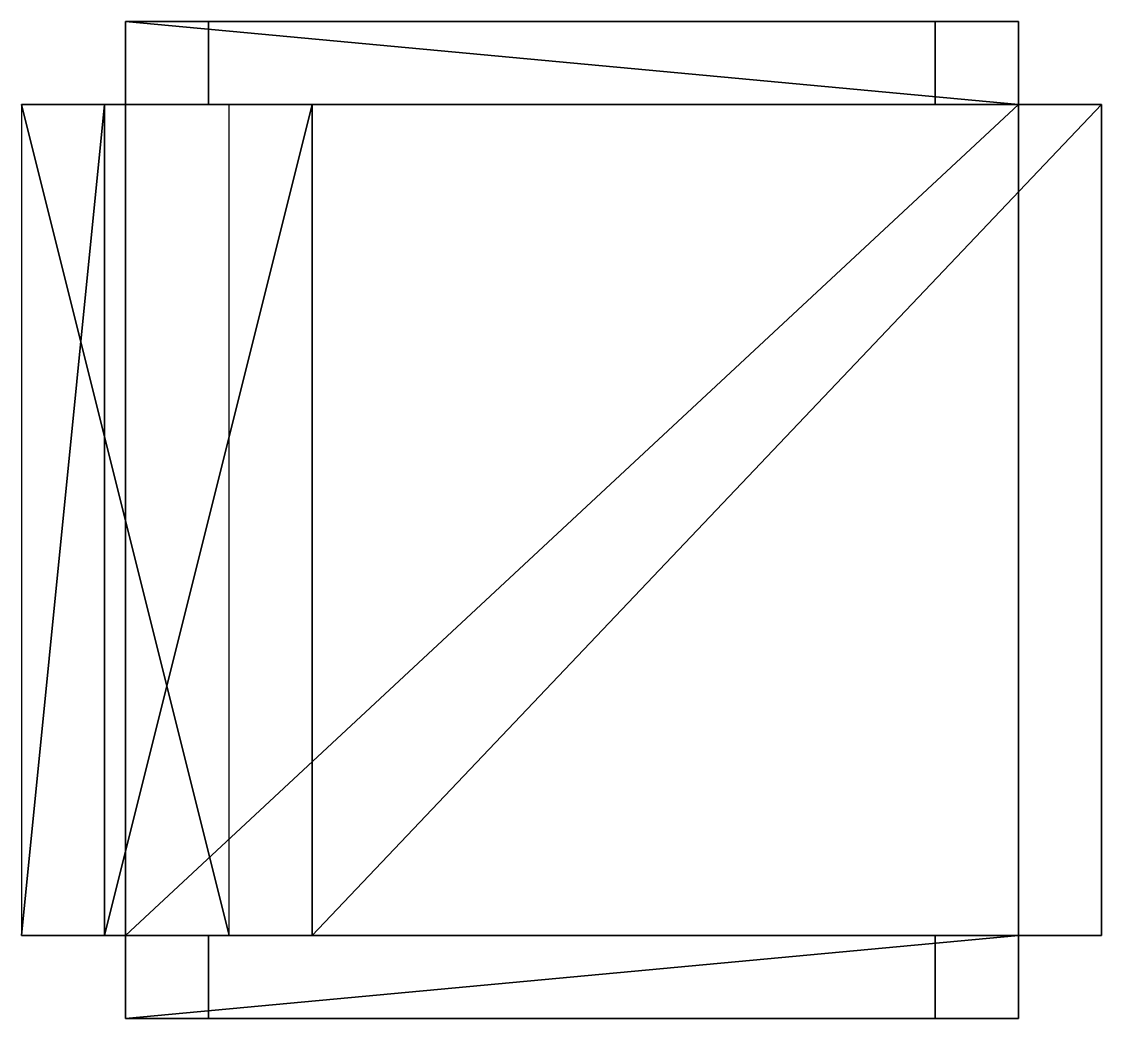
# Model space of a CAD drawing. Extents: x -0.61 to 0.051, y -0.305 to 0.305.
import ezdxf

# ---------------------------------------------------------------- set-up
doc = ezdxf.new("R2010")
doc.units = 0
doc.header["$LTSCALE"] = 2
doc.layers.get('0').update_dxf_attribs({"linetype": 'CONTINUOUS'})

msp = doc.modelspace()

# ---------------------------------------------------------------- meshes
at = {"color": 33, "linetype": 'BYBLOCK'}
mesh = msp.add_polyface(dxfattribs=at)
corners = [(-0.5461, -0.254, 0.3429), (0, -0.254, 0.3429), (0, 0.254, 0.3429), (-0.5461, 0.254, 0.3429), (0, -0.3048, 0.5969), (0, -0.254, 0.5969), (-0.5461, -0.3048, 0.5969), (-0.5461, -0.254, 0.5969), (0, 0.254, 0.5969), (0, 0.3048, 0.5969), (-0.5461, 0.3048, 0.5969), (-0.5461, 0.254, 0.5969)]
mesh.append_faces([[corners[k] for k in face] for face in [(4, 5, 6), (7, 6, 5)]], dxfattribs={"vtx1": -1, "color": 33})
mesh.append_faces([[corners[k] for k in face] for face in [(0, 1, 2), (2, 3, 0), (8, 9, 10), (10, 11, 8)]], dxfattribs={"vtx2": -1, "color": 33})
mesh = msp.add_polyface(dxfattribs=at)
corners = [(0, -0.254, 0.3429), (0, -0.254, 0.2921), (0, 0.254, 0.3429), (0, 0.254, 0.2921), (0, 0.3048, 0.5969), (0, 0.254, 0.5969), (0, 0.3048), (0, 0.254), (-0.5461, 0.3048, 0.5969), (-0.5461, 0.254, 0.5969), (-0.5461, 0.3048), (-0.5461, 0.254), (-0.5461, -0.254, 0.3429), (-0.5461, -0.254, 0.2921), (-0.5461, 0.254, 0.3429), (-0.5461, 0.254, 0.2921), (-0.5461, -0.254, 0.5969), (-0.5461, -0.3048, 0.5969), (-0.5461, -0.254), (-0.5461, -0.3048), (0, -0.254, 0.5969), (0, -0.3048, 0.5969), (0, -0.254), (0, -0.3048), (-0.0508, 0.3048, 0.5461), (-0.0508, 0.254, 0.5461), (-0.0508, 0.3048), (-0.0508, 0.254), (-0.4953, 0.254, 0.5461), (-0.4953, 0.254), (-0.4953, 0.3048, 0.5461), (-0.4953, 0.3048), (-0.0508, -0.254, 0.5461), (-0.0508, -0.3048, 0.5461), (-0.0508, -0.254), (-0.0508, -0.3048), (-0.4953, -0.3048, 0.5461), (-0.4953, -0.3048), (-0.4953, -0.254, 0.5461), (-0.4953, -0.254)]
mesh.append_faces([[corners[k] for k in face] for face in [(0, 1, 2), (3, 2, 1), (4, 5, 6), (7, 6, 5), (8, 9, 10), (11, 10, 9), (12, 13, 14), (15, 14, 13), (16, 17, 18), (19, 18, 17), (20, 21, 22), (23, 22, 21), (24, 25, 26), (27, 26, 25), (28, 29, 30), (31, 30, 29), (32, 33, 34), (35, 34, 33), (36, 37, 38), (39, 38, 37)]], dxfattribs={"vtx1": -1, "color": 33})
mesh = msp.add_polyface(dxfattribs=at)
corners = [(0, 0.3048, 0.5969), (0, 0.3048), (-0.0508, 0.3048, 0.5461), (-0.0508, 0.3048), (-0.5461, 0.3048, 0.5969), (-0.4953, 0.3048, 0.5461), (-0.5461, 0.3048), (-0.4953, 0.3048), (-0.5461, 0.254, 0.5969), (-0.4953, 0.254, 0.5461), (-0.5461, 0.254), (-0.4953, 0.254), (0, 0.254, 0.5969), (-0.0508, 0.254, 0.5461), (0, 0.254), (-0.0508, 0.254), (0, -0.3048, 0.5969), (0, -0.3048), (-0.0508, -0.3048, 0.5461), (-0.0508, -0.3048), (-0.5461, -0.3048, 0.5969), (-0.4953, -0.3048, 0.5461), (-0.5461, -0.3048), (-0.4953, -0.3048), (-0.5461, -0.254, 0.5969), (-0.4953, -0.254, 0.5461), (-0.5461, -0.254), (-0.4953, -0.254), (0, -0.254, 0.5969), (-0.0508, -0.254, 0.5461), (0, -0.254), (-0.0508, -0.254), (-0.5461, 0.254, 0.3429), (0, 0.254, 0.3429), (-0.5461, 0.254, 0.2921), (0, 0.254, 0.2921), (-0.5461, -0.254, 0.3429), (0, -0.254, 0.3429), (-0.5461, -0.254, 0.2921), (0, -0.254, 0.2921)]
mesh.append_faces([[corners[k] for k in face] for face in [(0, 1, 2), (3, 2, 1), (0, 2, 4), (5, 4, 2), (4, 5, 6), (7, 6, 5), (8, 9, 10), (11, 10, 9), (12, 13, 8), (9, 8, 13), (12, 14, 13), (15, 13, 14), (16, 17, 18), (19, 18, 17), (16, 18, 20), (21, 20, 18), (20, 21, 22), (23, 22, 21), (24, 25, 26), (27, 26, 25), (28, 29, 24), (25, 24, 29), (28, 30, 29), (31, 29, 30), (32, 33, 34), (35, 34, 33), (36, 37, 38), (39, 38, 37)]], dxfattribs={"vtx1": -1, "color": 33})
at = {"color": 0, "linetype": 'BYBLOCK'}
mesh = msp.add_polyface(dxfattribs=at)
corners = [(0.0508, -0.254, 0.3937), (0.0508, 0.254, 0.3937), (-0.4318, -0.254, 0.3937), (-0.4318, 0.254, 0.3937), (-0.5588, -0.254, 0.8382), (-0.5588, 0.254, 0.8382), (-0.6096, -0.254, 0.8382), (-0.6096, 0.254, 0.8382)]
mesh.append_faces([[corners[k] for k in face] for face in [(0, 1, 2), (3, 2, 1), (4, 5, 6), (7, 6, 5)]], dxfattribs={"vtx1": -1, "color": 0})
mesh = msp.add_polyface(dxfattribs=at)
corners = [(0.0508, -0.254, 0.3937), (0.0508, -0.254, 0.3429), (0.0508, 0.254, 0.3937), (0.0508, 0.254, 0.3429), (-0.4318, -0.254, 0.3937), (-0.4318, 0.254, 0.3937), (-0.5588, -0.254, 0.8382), (-0.5588, 0.254, 0.8382), (-0.4826, 0.254, 0.3429), (-0.6096, 0.254, 0.8382), (-0.4826, -0.254, 0.3429), (-0.6096, -0.254, 0.8382)]
mesh.append_faces([[corners[k] for k in face] for face in [(0, 1, 2), (3, 2, 1), (4, 5, 6), (7, 6, 5), (8, 9, 10), (11, 10, 9)]], dxfattribs={"vtx1": -1, "color": 0})
mesh = msp.add_polyface(dxfattribs=at)
corners = [(-0.5588, -0.254, 0.8382), (-0.4318, -0.254, 0.3937), (-0.6096, -0.254, 0.8382), (-0.4826, -0.254, 0.3429), (-0.5588, 0.254, 0.8382), (-0.4318, 0.254, 0.3937), (-0.6096, 0.254, 0.8382), (-0.4826, 0.254, 0.3429)]
mesh.append_faces([[corners[k] for k in face] for face in [(0, 1, 2), (3, 2, 1), (4, 5, 6), (7, 6, 5)]], dxfattribs={"vtx1": -1, "color": 0})
mesh = msp.add_polyface(dxfattribs=at)
corners = [(-0.4318, -0.254, 0.3937), (0.0508, -0.254, 0.3937), (-0.4826, -0.254, 0.3429), (0.0508, -0.254, 0.3429), (-0.4318, 0.254, 0.3937), (0.0508, 0.254, 0.3937), (-0.4826, 0.254, 0.3429), (0.0508, 0.254, 0.3429)]
mesh.append_faces([[corners[k] for k in face] for face in [(0, 1, 2), (3, 2, 1), (4, 5, 6), (7, 6, 5)]], dxfattribs={"vtx1": -1, "color": 0})

doc.saveas('drawing.dxf')
